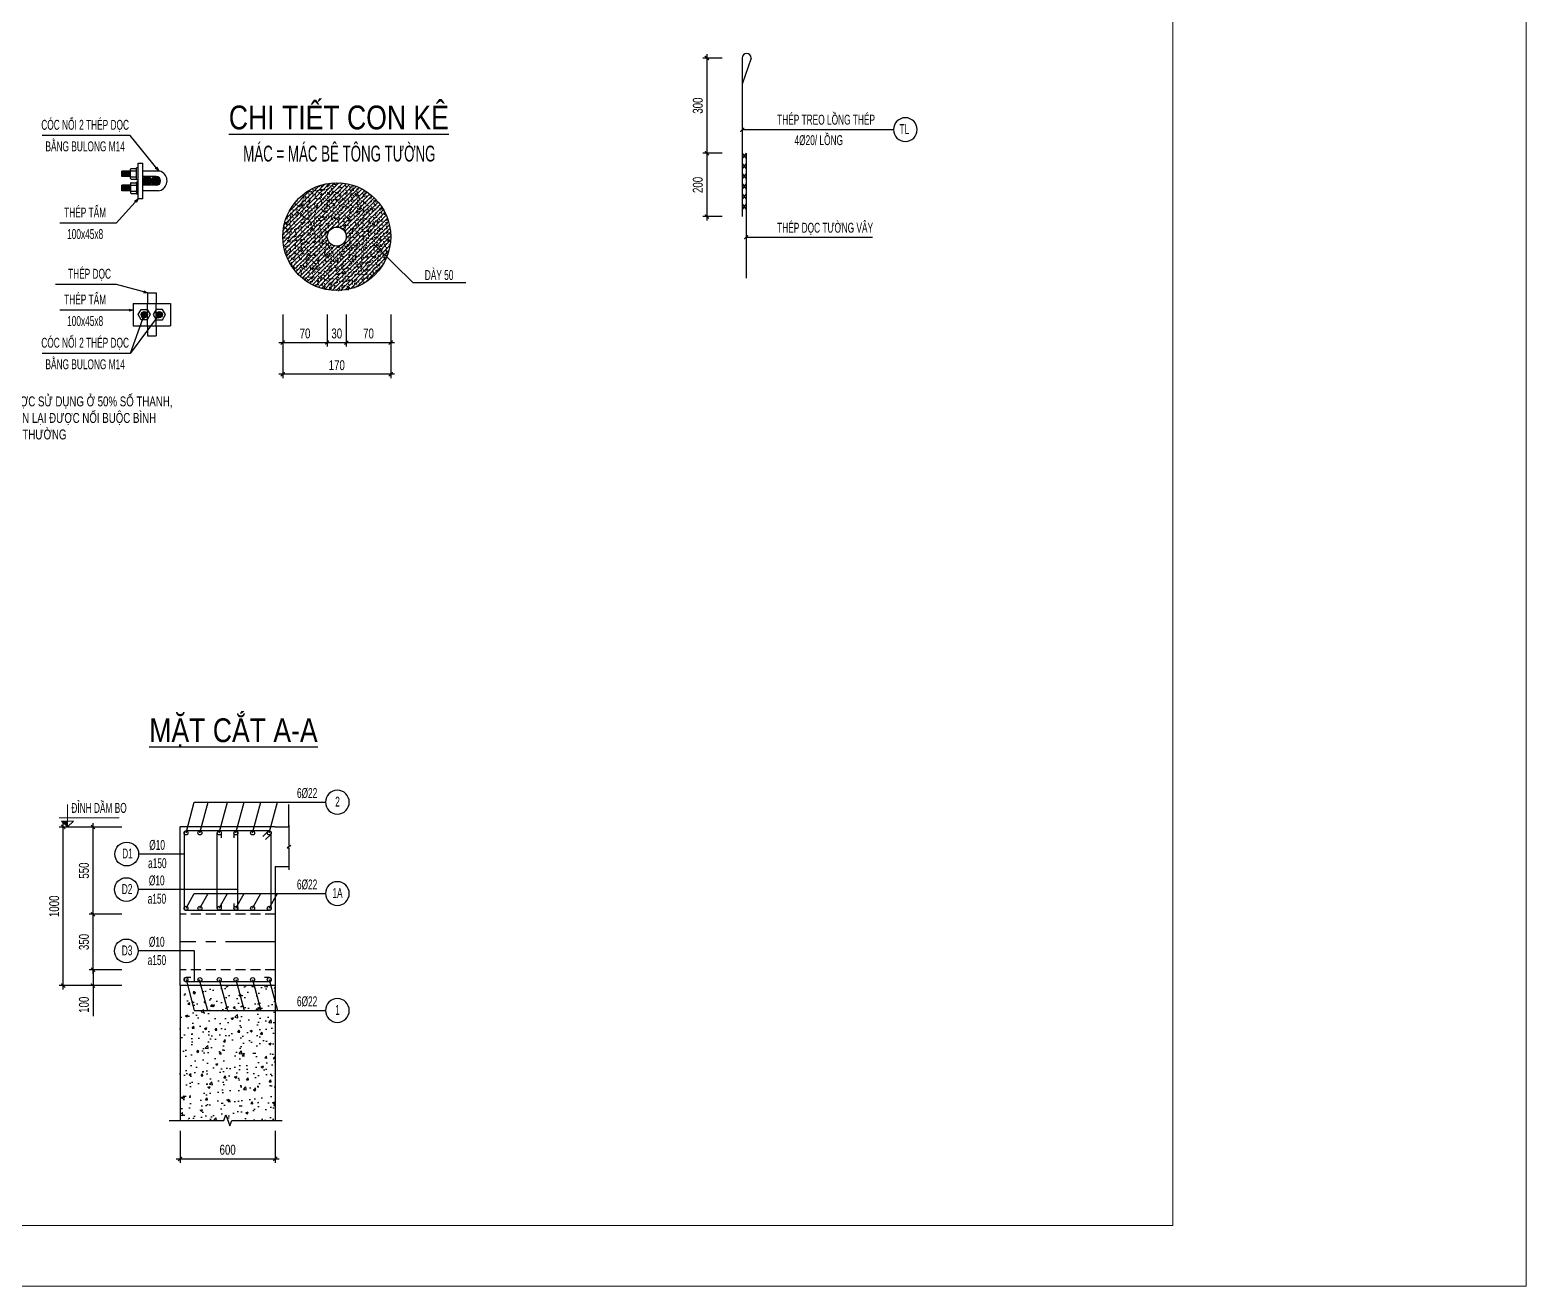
# Model space of a CAD drawing. Header units: millimetres. Extents: x -147841 to 368790, y -162721 to 84261.
# Drawn here: x 68266 to 106001, y -147823 to -116140 of the extents above; entities that cross this region are included whole.
import ezdxf
from ezdxf.enums import TextEntityAlignment as Align

# ---------------------------------------------------------------- set-up
doc = ezdxf.new("R2010")
doc.units = ezdxf.units.MM
doc.header["$LTSCALE"] = 1000
doc.header["$MEASUREMENT"] = 0
doc.header["$PDMODE"] = 1
doc.header["$PDSIZE"] = -10
doc.linetypes.add('CENTER', pattern=[2, 1.25, -0.25, 0.25, -0.25])
doc.linetypes.add('HIDDEN', pattern=[0.375, 0.25, -0.125])
doc.layers.get('0').update_dxf_attribs({"linetype": 'CONTINUOUS', "lineweight": 18})
doc.layers.get('DEFPOINTS').update_dxf_attribs({"color": 5, "linetype": 'CONTINUOUS', "lineweight": 18})
for name, color, linetype in [('0-Hatch', 8, 'CONTINUOUS'), ('0-Manh', 8, 'CONTINUOUS'), ('ccu11-Chidan', 9, 'CONTINUOUS'), ('ccu11-Manh', 8, 'CONTINUOUS'), ('ccu11-Thep', 4, 'CONTINUOUS'), ('ccu11-Thepdai', 6, 'CONTINUOUS'), ('d-chudan', 9, 'CONTINUOUS'), ('HIDEN', 9, 'HIDDEN'), ('KC-Cotthep', 8, 'CONTINUOUS'), ('KC-Dim', 8, 'CONTINUOUS'), ('KC-Hatch', 251, 'CONTINUOUS'), ('KC-Khuat', 9, 'HIDDEN'), ('KC-Manh', 8, 'CONTINUOUS'), ('KC-Text', 31, 'CONTINUOUS'), ('KC-Thay', 7, 'CONTINUOUS'), ('KC-Thep', 4, 'CONTINUOUS'), ('KC-Thepdai', 6, 'CONTINUOUS'), ('KC-Truc', 13, 'CENTER')]:
    doc.layers.add(name, color=color, linetype=linetype)
doc.layers.add('ccu11-Dim', color=8, linetype='CONTINUOUS', lineweight=18)
doc.styles.add('ARIAL', font='arial.ttf', dxfattribs={"width": 0.7})
doc.dimstyles.new('2.5-100x16', dxfattribs={"dimscale": 100, "dimtxt": 2.5, "dimasz": 1, "dimexe": 1, "dimexo": 2, "dimgap": 1, "dimtad": 1, "dimdec": 1, "dimlfac": 0.0625, "dimdsep": 46, "dimtxsty": 'ARIAL', "dimblk": 'ARCHTICK', "dimcen": -1, "dimdle": 1, "dimclrd": 256, "dimclre": 256, "dimclrt": 55, "dimadec": 0, "dimazin": 2, "dimtfac": 0.1, "dimtdec": 1, "dimtmove": 0, "dimatfit": 1, "dimldrblk": 'ARCHTICK', "dimfxl": 1, "dimtvp": 0.833333, "dimtfill": 1, "dimtolj": 1, "dimtzin": 12, "dimarcsym": 0})
doc.dimstyles.new('2.5-100x4', dxfattribs={"dimscale": 100, "dimtxt": 2.5, "dimasz": 1, "dimexe": 1, "dimexo": 2, "dimgap": 1, "dimtad": 1, "dimdec": 0, "dimlfac": 0.25, "dimdsep": 46, "dimtxsty": 'ARIAL', "dimblk": 'ARCHTICK', "dimcen": -1, "dimdle": 1, "dimclrd": 256, "dimclre": 256, "dimclrt": 1, "dimadec": 0, "dimazin": 2, "dimtfac": 0.1, "dimtdec": 0, "dimtmove": 0, "dimatfit": 1, "dimldrblk": 'ARCHTICK', "dimfxl": 1, "dimtvp": 0.833333, "dimtfill": 1, "dimtolj": 1, "dimtzin": 12, "dimarcsym": 0})
doc.dimstyles.new('2.5-100x8', dxfattribs={"dimscale": 100, "dimtxt": 2.5, "dimasz": 1, "dimexe": 1, "dimexo": 2, "dimgap": 1, "dimtad": 1, "dimdec": 1, "dimlfac": 0.125, "dimdsep": 46, "dimtxsty": 'ARIAL', "dimblk": 'ARCHTICK', "dimcen": -1, "dimdle": 1, "dimclrd": 256, "dimclre": 256, "dimclrt": 5, "dimadec": 0, "dimazin": 2, "dimtfac": 0.1, "dimtdec": 1, "dimtmove": 0, "dimatfit": 1, "dimldrblk": 'ARCHTICK', "dimfxl": 1, "dimtvp": 0.833333, "dimtfill": 1, "dimtolj": 1, "dimtzin": 12, "dimarcsym": 0})
doc.dimstyles.new('2.5-25', dxfattribs={"dimscale": 25, "dimtxt": 2.5, "dimasz": 1, "dimexe": 1, "dimexo": 2, "dimgap": 1, "dimtad": 1, "dimdec": 1, "dimrnd": 5, "dimdsep": 46, "dimtxsty": 'ARIAL', "dimblk": 'ARCHTICK', "dimcen": -1, "dimdle": 1, "dimclrd": 256, "dimclre": 256, "dimclrt": 3, "dimadec": 0, "dimazin": 2, "dimtfac": 0.1, "dimtdec": 1, "dimtmove": 0, "dimatfit": 1, "dimldrblk": 'ARCHTICK', "dimfxl": 1, "dimtvp": 0.833333, "dimtfill": 1, "dimtolj": 1, "dimtzin": 12, "dimarcsym": 0})

# ---------------------------------------------------------------- blocks, each defined once
blk = doc.blocks.new('_ARCHTICK')
at = {"color": 0, "linetype": 'ByBlock', "const_width": 0.3}
blk.add_lwpolyline([(-0.5, -0.5), (0.5, 0.5)], dxfattribs=at)
blk = doc.blocks.new('*D39')
at = {"layer": 'ccu11-Dim', "lineweight": -2, "transparency": 16777216}
for p, q in [((85725, -116850), (85240, -116850)), ((85340, -116750), (85340, -119350)), ((85725, -119250), (85240, -119250))]:
    blk.add_line(p, q, dxfattribs=at)
at = {"layer": 'DEFPOINTS', "color": 0, "transparency": 16777216}
for p in [(85925, -116850), (85340, -119250), (85925, -119250)]:
    blk.add_point(p, dxfattribs=at)
at = {"layer": 'ccu11-Dim', "lineweight": -2, "transparency": 16777216, "xscale": 100, "yscale": 100, "zscale": 100}
for p, rotation in [((85340, -116850), 90), ((85340, -119250), 270)]:
    blk.add_blockref('_ARCHTICK', p, dxfattribs=dict(at, rotation=rotation))
at = {"layer": 'ccu11-Dim', "color": 5, "transparency": 16777216, "insert": (85112, -118050), "char_height": 250, "attachment_point": 5, "rotation": 90, "style": 'ARIAL', "bg_fill": 3, "box_fill_scale": 1.25, "bg_fill_color": 256, "bg_fill_true_color": 13158600, "bg_fill_transparency": 0}
blk.add_mtext('\\A1;300', dxfattribs=at)
blk = doc.blocks.new('*D40')
at = {"layer": 'ccu11-Dim', "lineweight": -2, "transparency": 16777216}
for p, q in [((85340, -119150), (85340, -120950)), ((85725, -119250), (85240, -119250)), ((85725, -120850), (85240, -120850))]:
    blk.add_line(p, q, dxfattribs=at)
at = {"layer": 'DEFPOINTS', "color": 0, "transparency": 16777216}
for p in [(85925, -119250), (85340, -120850), (85925, -120850)]:
    blk.add_point(p, dxfattribs=at)
at = {"layer": 'ccu11-Dim', "lineweight": -2, "transparency": 16777216, "xscale": 100, "yscale": 100, "zscale": 100}
for p, rotation in [((85340, -119250), 90), ((85340, -120850), 270)]:
    blk.add_blockref('_ARCHTICK', p, dxfattribs=dict(at, rotation=rotation))
at = {"layer": 'ccu11-Dim', "color": 5, "transparency": 16777216, "insert": (85112, -120050), "char_height": 250, "attachment_point": 5, "rotation": 90, "style": 'ARIAL', "bg_fill": 3, "box_fill_scale": 1.25, "bg_fill_color": 256, "bg_fill_true_color": 13158600, "bg_fill_transparency": 0}
blk.add_mtext('\\A1;200', dxfattribs=at)
blk = doc.blocks.new('att_thep_2')
blk.add_circle((-300, 0), 300)
at = {"color": 31, "style": 'ARIAL', "width": 0.6}
blk.add_attdef('SH', text='', height=250, dxfattribs=at).set_placement((-281, -111), align=Align.CENTER)
at = {"color": 3, "style": 'ARIAL', "width": 0.6}
blk.add_attdef('DK', text='', height=250, dxfattribs=at).set_placement((467, 105), align=Align.CENTER)
at = {"color": 2, "style": 'ARIAL', "width": 0.6}
blk.add_attdef('KC', text='', height=250, dxfattribs=at).set_placement((472, -355), align=Align.CENTER)
blk = doc.blocks.new('*D121')
at = {"layer": 'DEFPOINTS', "color": 0, "ltscale": 3000, "transparency": 16777216}
for p in [(74645, -123119), (75765, -123119), (75765, -124026)]:
    blk.add_point(p, dxfattribs=at)
at = {"layer": 'KC-Dim', "lineweight": -2, "ltscale": 3000, "transparency": 16777216}
for p, q in [((74645, -123319), (74645, -124126)), ((75765, -123319), (75765, -124126)), ((74545, -124026), (75865, -124026))]:
    blk.add_line(p, q, dxfattribs=at)
at = {"layer": 'KC-Dim', "lineweight": -2, "ltscale": 3000, "transparency": 16777216, "xscale": 100, "yscale": 100, "zscale": 100, "rotation": 180}
blk.add_blockref('_ARCHTICK', (74645, -124026), dxfattribs=at)
at = {"layer": 'KC-Dim', "lineweight": -2, "ltscale": 3000, "transparency": 16777216, "xscale": 100, "yscale": 100, "zscale": 100}
blk.add_blockref('_ARCHTICK', (75765, -124026), dxfattribs=at)
at = {"layer": 'KC-Dim', "color": 55, "ltscale": 3000, "transparency": 16777216, "insert": (75205, -123798), "char_height": 250, "attachment_point": 5, "style": 'ARIAL', "bg_fill": 3, "box_fill_scale": 1.25, "bg_fill_color": 256, "bg_fill_true_color": 13158600, "bg_fill_transparency": 0}
blk.add_mtext('\\A1;70', dxfattribs=at)
blk = doc.blocks.new('*D122')
at = {"layer": 'DEFPOINTS', "color": 0, "ltscale": 3000, "transparency": 16777216}
for p in [(75765, -123119), (76245, -123119)]:
    blk.add_point(p, dxfattribs=at)
at = {"layer": 'KC-Dim', "lineweight": -2, "ltscale": 3000, "transparency": 16777216}
for p, q in [((75765, -123319), (75765, -124126)), ((76245, -123319), (76245, -124126)), ((75665, -124026), (76345, -124026))]:
    blk.add_line(p, q, dxfattribs=at)
at = {"layer": 'KC-Dim', "lineweight": -2, "ltscale": 3000, "transparency": 16777216, "xscale": 100, "yscale": 100, "zscale": 100, "rotation": 180}
blk.add_blockref('_ARCHTICK', (75765, -124026), dxfattribs=at)
at = {"layer": 'KC-Dim', "lineweight": -2, "ltscale": 3000, "transparency": 16777216, "xscale": 100, "yscale": 100, "zscale": 100}
blk.add_blockref('_ARCHTICK', (76245, -124026), dxfattribs=at)
at = {"layer": 'KC-Dim', "color": 55, "ltscale": 3000, "transparency": 16777216, "insert": (76005, -123798), "char_height": 250, "attachment_point": 5, "style": 'ARIAL', "bg_fill": 3, "box_fill_scale": 1.25, "bg_fill_color": 256, "bg_fill_true_color": 13158600, "bg_fill_transparency": 0}
blk.add_mtext('\\A1;30', dxfattribs=at)
at = {"layer": 'DEFPOINTS', "color": 0, "ltscale": 3000, "transparency": 16777216}
blk.add_point((76245, -124026), dxfattribs=at)
blk = doc.blocks.new('*D123')
at = {"layer": 'DEFPOINTS', "color": 0, "ltscale": 3000, "transparency": 16777216}
for p in [(76245, -123119), (77365, -123119), (77365, -124026)]:
    blk.add_point(p, dxfattribs=at)
at = {"layer": 'KC-Dim', "lineweight": -2, "ltscale": 3000, "transparency": 16777216}
for p, q in [((76245, -123319), (76245, -124126)), ((77365, -123319), (77365, -124126)), ((76145, -124026), (77465, -124026))]:
    blk.add_line(p, q, dxfattribs=at)
at = {"layer": 'KC-Dim', "lineweight": -2, "ltscale": 3000, "transparency": 16777216, "xscale": 100, "yscale": 100, "zscale": 100, "rotation": 180}
blk.add_blockref('_ARCHTICK', (76245, -124026), dxfattribs=at)
at = {"layer": 'KC-Dim', "lineweight": -2, "ltscale": 3000, "transparency": 16777216, "xscale": 100, "yscale": 100, "zscale": 100}
blk.add_blockref('_ARCHTICK', (77365, -124026), dxfattribs=at)
at = {"layer": 'KC-Dim', "color": 55, "ltscale": 3000, "transparency": 16777216, "insert": (76805, -123798), "char_height": 250, "attachment_point": 5, "style": 'ARIAL', "bg_fill": 3, "box_fill_scale": 1.25, "bg_fill_color": 256, "bg_fill_true_color": 13158600, "bg_fill_transparency": 0}
blk.add_mtext('\\A1;70', dxfattribs=at)
blk = doc.blocks.new('*D124')
at = {"layer": 'DEFPOINTS', "color": 0, "ltscale": 3000, "transparency": 16777216}
for p in [(74645, -123119), (77365, -123119), (74645, -124826)]:
    blk.add_point(p, dxfattribs=at)
at = {"layer": 'KC-Dim', "lineweight": -2, "ltscale": 3000, "transparency": 16777216}
for p, q in [((74645, -123319), (74645, -124926)), ((77365, -123319), (77365, -124926)), ((77465, -124826), (74545, -124826))]:
    blk.add_line(p, q, dxfattribs=at)
at = {"layer": 'KC-Dim', "lineweight": -2, "ltscale": 3000, "transparency": 16777216, "xscale": 100, "yscale": 100, "zscale": 100, "rotation": 180}
blk.add_blockref('_ARCHTICK', (74645, -124826), dxfattribs=at)
at = {"layer": 'KC-Dim', "lineweight": -2, "ltscale": 3000, "transparency": 16777216, "xscale": 100, "yscale": 100, "zscale": 100}
blk.add_blockref('_ARCHTICK', (77365, -124826), dxfattribs=at)
at = {"layer": 'KC-Dim', "color": 55, "ltscale": 3000, "transparency": 16777216, "insert": (76005, -124598), "char_height": 250, "attachment_point": 5, "style": 'ARIAL', "bg_fill": 3, "box_fill_scale": 1.25, "bg_fill_color": 256, "bg_fill_true_color": 13158600, "bg_fill_transparency": 0}
blk.add_mtext('\\A1;170', dxfattribs=at)
blk = doc.blocks.new('A$C1E882614')
at = {"layer": 'KC-Hatch'}
h = blk.add_hatch(dxfattribs=at)
h.set_pattern_fill('ANSI31', color=256, scale=100, style=0)
h.set_pattern_definition([(45, (-151749.909, 23081.257), (-8.8388348, 8.8388348), [])])
h.paths.add_polyline_path([(220, -450, 1), (0, -450, 1)])
h = blk.add_hatch(dxfattribs=at)
h.set_pattern_fill('ANSI31', color=256, scale=100, style=0)
h.set_pattern_definition([(45, (-151529.909, 23081.257), (-8.8388348, 8.8388348), [])])
h.paths.add_polyline_path([(440, -450, 1), (220, -450, 1)])
at = {"layer": 'KC-Manh'}
for p, q in [((-529, -340), (-509, -200)), ((-519, -340), (-499, -200)), ((-499, -340), (-479, -200)), ((-489, -340), (-469, -200)), ((-469, -340), (-449, -200)), ((-459, -340), (-439, -200)), ((-439, -340), (-419, -200)), ((-429, -340), (-409, -200)), ((-409, -340), (-389, -200)), ((-399, -340), (-379, -200)), ((-379, -340), (-359, -200)), ((-369, -340), (-349, -200)), ((-349, -340), (-329, -200)), ((-339, -340), (-319, -200)), ((-295, -193), (-175, -193)), ((-295, -347), (-175, -347)), ((-529, -700), (-509, -560)), ((-519, -700), (-499, -560)), ((-499, -700), (-479, -560)), ((-489, -700), (-469, -560)), ((-469, -700), (-449, -560)), ((-459, -700), (-439, -560)), ((-439, -700), (-419, -560)), ((-429, -700), (-409, -560)), ((-409, -700), (-389, -560)), ((-399, -700), (-379, -560)), ((-379, -700), (-359, -560)), ((-369, -700), (-349, -560)), ((-349, -700), (-329, -560)), ((-339, -700), (-319, -560)), ((-295, -553), (-175, -553)), ((-295, -707), (-175, -707))]:
    blk.add_line(p, q, dxfattribs=at)
for centre, start, end in [((-295, -178), 180, 270), ((-295, -208), 90, 180), ((-295, -332), 180, 270), ((-295, -362), 90, 180), ((-175, -178), 270, 0), ((-175, -208), 0, 90), ((-175, -332), 270, 0), ((-175, -362), 0, 90), ((-295, -538), 180, 270), ((-295, -568), 90, 180), ((-295, -692), 180, 270), ((-295, -722), 90, 180), ((-175, -538), 270, 0), ((-175, -568), 0, 90), ((-175, -692), 270, 0), ((-175, -722), 0, 90)]:
    blk.add_arc(centre, 15, start, end, dxfattribs=at)
at = {"layer": 'KC-Thay'}
for p, q in [((-120, -900), (-120, 0)), ((-120, 0), (0, 0)), ((0, -900), (0, 0)), ((-310, -200), (-529, -200)), ((-529, -340), (-529, -200)), ((-310, -340), (-529, -340)), ((-310, -388), (-310, -152)), ((-295, -137), (-175, -137)), ((-160, -423), (-160, -117)), ((-120, -117), (-160, -117)), ((389, -200), (0, -200)), ((340, -340), (0, -340)), ((27, -364), (24, -367)), ((29, -376), (24, -371)), ((36, -369), (31, -364)), ((184, -369), (189, -364)), ((191, -376), (196, -371)), ((196, -367), (193, -364)), ((247, -364), (244, -367)), ((249, -376), (244, -371)), ((256, -369), (251, -364)), ((404, -369), (409, -364)), ((411, -376), (416, -371)), ((416, -367), (413, -364)), ((-529, -700), (-529, -560)), ((-310, -560), (-529, -560)), ((-310, -700), (-529, -700)), ((-310, -512), (-310, -748)), ((-295, -403), (-175, -403)), ((-295, -497), (-175, -497)), ((-120, -423), (-160, -423)), ((-160, -477), (-160, -783)), ((-120, -477), (-160, -477)), ((340, -560), (0, -560)), ((389, -700), (0, -700)), ((29, -524), (24, -529)), ((24, -533), (27, -536)), ((36, -531), (31, -536)), ((184, -531), (189, -536)), ((191, -524), (196, -529)), ((193, -536), (196, -533)), ((249, -524), (244, -529)), ((244, -533), (247, -536)), ((256, -531), (251, -536)), ((404, -531), (409, -536)), ((411, -524), (416, -529)), ((413, -536), (416, -533)), ((-295, -763), (-175, -763)), ((-120, -783), (-160, -783)), ((0, -900), (-120, -900))]:
    blk.add_line(p, q, dxfattribs=at)
for centre in [(110, -450), (330, -450)]:
    blk.add_circle(centre, 110, dxfattribs=at)
for centre, radius, start, end in [((-295, -152), 15, 90, 180), ((-175, -152), 15, 0, 90), ((26, -369), 3, 135, 225), ((29, -366), 3, 45, 135), ((191, -366), 3, 45, 135), ((194, -369), 3, 315, 45), ((246, -369), 3, 135, 225), ((249, -366), 3, 45, 135), ((340, -450), 110, 270, 90), ((389, -400), 200, 45.5847, 90), ((352, -445), 258, 278.1898, 46.7305), ((411, -366), 3, 45, 135), ((414, -369), 3, 315, 45), ((-295, -388), 15, 180, 270), ((-295, -512), 15, 90, 180), ((-295, -748), 15, 180, 270), ((-175, -388), 15, 270, 0), ((-175, -512), 15, 0, 90), ((-175, -748), 15, 270, 0), ((26, -531), 3, 135, 225), ((29, -534), 3, 225, 315), ((191, -534), 3, 225, 315), ((194, -531), 3, 315, 45), ((246, -531), 3, 135, 225), ((249, -534), 3, 225, 315), ((411, -534), 3, 225, 315), ((414, -531), 3, 315, 45)]:
    blk.add_arc(centre, radius, start, end, dxfattribs=at)
blk = doc.blocks.new('*D1492')
at = {"layer": 'DEFPOINTS', "color": 0, "ltscale": 3000, "transparency": 16777216}
for p in [(69107, -136244), (70788, -136244), (70788, -140244)]:
    blk.add_point(p, dxfattribs=at)
at = {"layer": 'KC-Dim', "lineweight": -2, "ltscale": 3000, "transparency": 16777216}
for p, q in [((69107, -140344), (69107, -136144)), ((70588, -136244), (69007, -136244)), ((70588, -140244), (69007, -140244))]:
    blk.add_line(p, q, dxfattribs=at)
at = {"layer": 'KC-Dim', "lineweight": -2, "ltscale": 3000, "transparency": 16777216, "xscale": 100, "yscale": 100, "zscale": 100}
for p, rotation in [((69107, -136244), 90), ((69107, -140244), 270)]:
    blk.add_blockref('_ARCHTICK', p, dxfattribs=dict(at, rotation=rotation))
at = {"layer": 'KC-Dim', "color": 1, "ltscale": 3000, "transparency": 16777216, "insert": (68879, -138244), "char_height": 250, "attachment_point": 5, "rotation": 90, "style": 'ARIAL', "bg_fill": 3, "box_fill_scale": 1.25, "bg_fill_color": 256, "bg_fill_true_color": 13158600, "bg_fill_transparency": 0}
blk.add_mtext('\\A1;1000', dxfattribs=at)
blk = doc.blocks.new('*D1493')
at = {"layer": 'DEFPOINTS', "color": 0, "ltscale": 3000, "transparency": 16777216}
for p in [(72053, -143705), (74453, -143705), (74453, -144612)]:
    blk.add_point(p, dxfattribs=at)
at = {"layer": 'KC-Dim', "lineweight": -2, "ltscale": 3000, "transparency": 16777216}
for p, q in [((72053, -143905), (72053, -144712)), ((74453, -143905), (74453, -144712)), ((71953, -144612), (74553, -144612))]:
    blk.add_line(p, q, dxfattribs=at)
at = {"layer": 'KC-Dim', "lineweight": -2, "ltscale": 3000, "transparency": 16777216, "xscale": 100, "yscale": 100, "zscale": 100, "rotation": 180}
blk.add_blockref('_ARCHTICK', (72053, -144612), dxfattribs=at)
at = {"layer": 'KC-Dim', "lineweight": -2, "ltscale": 3000, "transparency": 16777216, "xscale": 100, "yscale": 100, "zscale": 100}
blk.add_blockref('_ARCHTICK', (74453, -144612), dxfattribs=at)
at = {"layer": 'KC-Dim', "color": 1, "ltscale": 3000, "transparency": 16777216, "insert": (73253, -144385), "char_height": 250, "attachment_point": 5, "style": 'ARIAL', "bg_fill": 3, "box_fill_scale": 1.25, "bg_fill_color": 256, "bg_fill_true_color": 13158600, "bg_fill_transparency": 0}
blk.add_mtext('\\A1;600', dxfattribs=at)
blk = doc.blocks.new('*D1494')
at = {"layer": 'DEFPOINTS', "color": 0, "ltscale": 3000, "transparency": 16777216}
for p in [(69857, -138444), (70788, -138444), (70788, -139844)]:
    blk.add_point(p, dxfattribs=at)
at = {"layer": 'KC-Dim', "lineweight": -2, "ltscale": 3000, "transparency": 16777216}
for p, q in [((70588, -138444), (69757, -138444)), ((69857, -139944), (69857, -138344)), ((70588, -139844), (69757, -139844))]:
    blk.add_line(p, q, dxfattribs=at)
at = {"layer": 'KC-Dim', "lineweight": -2, "ltscale": 3000, "transparency": 16777216, "xscale": 100, "yscale": 100, "zscale": 100}
for p, rotation in [((69857, -138444), 90), ((69857, -139844), 270)]:
    blk.add_blockref('_ARCHTICK', p, dxfattribs=dict(at, rotation=rotation))
at = {"layer": 'KC-Dim', "color": 1, "ltscale": 3000, "transparency": 16777216, "insert": (69629, -139144), "char_height": 250, "attachment_point": 5, "rotation": 90, "style": 'ARIAL', "bg_fill": 3, "box_fill_scale": 1.25, "bg_fill_color": 256, "bg_fill_true_color": 13158600, "bg_fill_transparency": 0}
blk.add_mtext('\\A1;350', dxfattribs=at)
blk = doc.blocks.new('*D1495')
at = {"layer": 'DEFPOINTS', "color": 0, "ltscale": 3000, "transparency": 16777216}
for p in [(69857, -136244), (70788, -136244), (70788, -138444)]:
    blk.add_point(p, dxfattribs=at)
at = {"layer": 'KC-Dim', "lineweight": -2, "ltscale": 3000, "transparency": 16777216}
for p, q in [((69857, -138544), (69857, -136144)), ((70588, -136244), (69757, -136244)), ((70588, -138444), (69757, -138444))]:
    blk.add_line(p, q, dxfattribs=at)
at = {"layer": 'KC-Dim', "lineweight": -2, "ltscale": 3000, "transparency": 16777216, "xscale": 100, "yscale": 100, "zscale": 100}
for p, rotation in [((69857, -136244), 90), ((69857, -138444), 270)]:
    blk.add_blockref('_ARCHTICK', p, dxfattribs=dict(at, rotation=rotation))
at = {"layer": 'KC-Dim', "color": 1, "ltscale": 3000, "transparency": 16777216, "insert": (69629, -137344), "char_height": 250, "attachment_point": 5, "rotation": 90, "style": 'ARIAL', "bg_fill": 3, "box_fill_scale": 1.25, "bg_fill_color": 256, "bg_fill_true_color": 13158600, "bg_fill_transparency": 0}
blk.add_mtext('\\A1;550', dxfattribs=at)
blk = doc.blocks.new('A$C5AB92EAA')
for p, q in [((103, 0), (103, 282)), ((0, 115), (757, 115)), ((0, 0), (206, 0)), ((28, 75), (178, 75)), ((103, 0), (28, 75)), ((103, 0), (178, 75))]:
    blk.add_line(p, q)
at = {"color": 251}
blk.add_solid([(28, 75), (103, 75), (103, 0)], dxfattribs=at)
blk = doc.blocks.new('*D1501')
at = {"layer": 'DEFPOINTS', "color": 0, "ltscale": 3000, "transparency": 16777216}
for p in [(70788, -139844), (69857, -140244), (70788, -140244)]:
    blk.add_point(p, dxfattribs=at)
at = {"layer": 'KC-Dim', "lineweight": -2, "ltscale": 3000, "transparency": 16777216}
for p, q in [((70588, -139844), (69757, -139844)), ((69857, -139844), (69857, -139744)), ((69857, -139844), (69857, -140244)), ((70588, -140244), (69757, -140244)), ((69857, -140244), (69857, -141013))]:
    blk.add_line(p, q, dxfattribs=at)
at = {"layer": 'KC-Dim', "lineweight": -2, "ltscale": 3000, "transparency": 16777216, "xscale": 100, "yscale": 100, "zscale": 100}
for p, rotation in [((69857, -139844), 270), ((69857, -140244), 90)]:
    blk.add_blockref('_ARCHTICK', p, dxfattribs=dict(at, rotation=rotation))
at = {"layer": 'KC-Dim', "color": 1, "ltscale": 3000, "transparency": 16777216, "insert": (69629, -140728), "char_height": 250, "attachment_point": 5, "rotation": 90, "style": 'ARIAL', "bg_fill": 3, "box_fill_scale": 1.25, "bg_fill_color": 256, "bg_fill_true_color": 13158600, "bg_fill_transparency": 0}
blk.add_mtext('\\A1;100', dxfattribs=at)

msp = doc.modelspace()

# ---------------------------------------------------------------- hatches: boundary and pattern name
at = {"layer": 'KC-Hatch', "ltscale": 3000}
h = msp.add_hatch(dxfattribs=at)
h.set_pattern_fill('BETONG', color=256, scale=30)
h.set_pattern_definition([(50, (31808.03, 20841.93), (215.17805, -18.82564), [22.5, -247.5]), (355, (31808.03, 20841.93), (-41.6254, 225.65764), [18, -198]), (100.4514, (31825.96, 20840.37), (173.55281, 206.83186), [19.12206, -210.34263]), (46.1842, (31808.03, 20901.93), (320.1723, -49.6557), [33.75, -371.25]), (96.6356, (31834.7, 20897.8), (280.3988, 292.23536), [28.6831, -315.5139]), (351.1842, (31808.03, 20901.93), (280.3986, 292.2356), [27, -297]), (21, (31838.03, 20886.93), (179.07212, -120.78567), [22.5, -247.5]), (326, (31838.03, 20886.93), (72.9946, 217.545), [18, -198]), (71.4514, (31852.96, 20876.87), (252.0668, 96.75915), [19.12206, -210.34263]), (37.5, (31808.03, 20841.934), (3.647957, 99.868156), [0, -195.6, 0, -201, 0, -198.75]), (7.5, (31808.03, 20841.93), (78.92086, 118.32351), [0, -114.6, 0, -191.1, 0, -75.75]), (327.5, (31741.13, 20841.93), (160.14673, -6.76646), [0, -75, 0, -234, 0, -310.5]), (317.5, (31711.13, 20841.93), (174.95585, 30.0315), [0, -97.5, 0, -155.4, 0, -220.5]), (45, (31808.03, 20841.934), (-53.03301, 53.03301), [])])
h.paths.add_polyline_path([(74645.18, -121354.43, 1), (77365.18, -121354.43, 1)])
h.paths.add_polyline_path([(76245.18, -121354.43, -1), (75765.18, -121354.43, -1)], flags=16)
at = {"layer": 'KC-Hatch'}
h = msp.add_hatch(dxfattribs=at)
h.set_pattern_fill('ANSI31', color=256, scale=100, style=0)
h.set_pattern_definition([(45, (-80839.603, -98217.696), (-8.8388348, 8.8388348), [])])
h.paths.add_polyline_path([(71219.8, -123320.55, 1), (71079.8, -123320.55, 1)])
h.paths.add_polyline_path([(71599.8, -123320.55, 1), (71459.8, -123320.55, 1)])
at = {"layer": 'KC-Hatch', "ltscale": 3000}
h = msp.add_hatch(dxfattribs=at)
h.set_pattern_fill('AR-CONC', color=251, scale=80)
h.set_pattern_definition([(50, (0, 0), (573.8081, -50.2017), [60, -660]), (355, (0, 0), (-111.001, 601.7537), [48, -528]), (100.45144, (47.8, -4.2), (462.807, 551.552), [50.9922, -560.9137]), (46.1842, (0, 160), (853.793, -132.4154), [90, -990]), (96.63564, (71.15, 149), (747.7296, 779.295), [76.4883, -841.371]), (351.18416, (0, 160), (747.7296, 779.295), [72, -792]), (21, (80, 120), (477.5256, -322.0951), [60, -660]), (326, (80, 120), (194.6523, 580.12), [48, -528]), (71.45144, (119.8, 93.16), (672.1779, 258.025), [50.9922, -560.9137]), (37.5, (0, 0), (9.72788, 266.31508), [0, -521.6, 0, -536, 0, -530]), (7.5, (0, 0), (210.45563, 315.52937), [0, -305.6, 0, -509.6, 0, -202]), (327.5, (-178.4, 0), (427.05795, -18.0439), [0, -200, 0, -624, 0, -828]), (317.5, (-258.4, 0), (466.5489, 80.084), [0, -260, 0, -414.4, 0, -588])])
h.paths.add_polyline_path([(74452.67, -140870.56), (72410.83, -140870.56), (72242.86, -140243.71), (72052.67, -140243.71), (72052.67, -143642.44), (73158.68, -143642.48), (73208.71, -143505.12), (73308.65, -143779.89), (73358.68, -143642.53), (74452.67, -143642.4)])
h.paths.add_polyline_path([(74452.67, -140243.71), (74342.86, -140243.71), (74452.67, -140653.51)], flags=16)
h.paths.add_polyline_path([(74342.86, -140243.71), (73922.86, -140243.71), (74090.83, -140870.56), (74452.67, -140870.56), (74452.67, -140653.51)], flags=17)
h.paths.add_polyline_path([(73922.86, -140243.71), (73502.86, -140243.71), (73670.83, -140870.56), (74090.83, -140870.56)], flags=17)
h.paths.add_polyline_path([(73502.86, -140243.71), (73082.86, -140243.71), (73250.83, -140870.56), (73670.83, -140870.56)], flags=17)
h.paths.add_polyline_path([(73082.86, -140243.71), (72576, -140243.71), (72743.96, -140870.56), (73250.83, -140870.56)], flags=17)
h.paths.add_polyline_path([(72576, -140243.71), (72242.86, -140243.71), (72410.83, -140870.56), (72743.96, -140870.56)], flags=17)

# ---------------------------------------------------------------- linework, layer by layer
at = {"layer": '0-Hatch'}
for p, q in [((86330.93, -119250.17), (86230.93, -119387.2)), ((86230.93, -119250.17), (86330.93, -119387.2)), ((86330.93, -119505.96), (86230.93, -119642.98)), ((86230.93, -119505.96), (86330.93, -119642.98)), ((86230.93, -119761.75), (86330.93, -119898.77)), ((86330.93, -119761.75), (86230.93, -119898.77)), ((86230.93, -120017.53), (86330.93, -120154.56)), ((86330.93, -120017.53), (86230.93, -120154.56)), ((86230.93, -120273.32), (86330.93, -120410.35)), ((86330.93, -120273.32), (86230.93, -120410.35)), ((86230.93, -120529.11), (86330.93, -120666.13)), ((86330.93, -120529.11), (86230.93, -120666.13))]:
    msp.add_line(p, q, dxfattribs=at)
at = {"layer": 'ccu11-Chidan'}
msp.add_line((74799.94, -136243.71), (74799.94, -135678.85), dxfattribs=at)
at = {"layer": 'ccu11-Manh', "linetype": 'Continuous'}
msp.add_lwpolyline([(79262.08, -122521.31), (77934.79, -122521.31), (76944.48, -121552.72)], dxfattribs=at)
at = {"layer": 'ccu11-Thep'}
for p, q in [((86230.93, -116850.17), (86230.93, -120850.17)), ((86456.5, -116850.17), (86230.93, -117508.7)), ((86330.93, -119250.17), (86330.93, -122397.43))]:
    msp.add_line(p, q, dxfattribs=at)
msp.add_arc((86343.72, -116850.17), 112.78, 0, 180, dxfattribs=at)
at = {"layer": 'd-chudan'}
for p, q in [((86230.93, -118655.22), (90044.94, -118655.22)), ((86330.93, -121367.28), (89516.52, -121367.28))]:
    msp.add_line(p, q, dxfattribs=at)
at = {"layer": 'HIDEN', "ltscale": 15}
for p, q in [((71229.8, -123600.55), (71229.8, -123040.55)), ((71449.8, -123600.55), (71449.8, -123040.55))]:
    msp.add_line(p, q, dxfattribs=at)
at = {"layer": 'KC-Cotthep', "ltscale": 10000}
for p, q in [((72202.67, -136393.71), (72410.83, -135616.85)), ((72410.83, -135616.85), (75720.2, -135616.85)), ((72552.32, -136393.71), (72760.48, -135616.85)), ((73042.67, -136393.71), (73250.83, -135616.85)), ((73462.67, -136393.71), (73670.83, -135616.85)), ((73882.67, -136393.71), (74090.83, -135616.85)), ((74302.67, -136393.71), (74510.83, -135616.85)), ((72202.67, -138293.71), (72410.83, -137923.37)), ((72410.83, -137923.37), (75720.2, -137923.37)), ((72552.67, -138293.71), (72760.83, -137923.37)), ((73042.67, -138293.71), (73250.83, -137923.37)), ((73462.67, -138293.71), (73670.83, -137923.37)), ((73882.67, -138293.71), (74090.83, -137923.37)), ((74302.67, -138293.71), (74510.83, -137923.37)), ((72202.67, -140093.71), (72410.83, -140870.56)), ((72535.81, -140093.71), (72743.96, -140870.56)), ((73042.67, -140093.71), (73250.83, -140870.56)), ((73462.67, -140093.71), (73670.83, -140870.56)), ((73882.67, -140093.71), (74090.83, -140870.56)), ((74302.67, -140093.71), (74510.83, -140870.56)), ((72410.83, -140870.56), (75720.2, -140870.56))]:
    msp.add_line(p, q, dxfattribs=at)
at = {"layer": 'KC-Dim', "ltscale": 3000}
for radius in [1360, 240]:
    msp.add_circle((76005.18, -121354.43), radius, dxfattribs=at)
at = {"layer": 'KC-Khuat'}
for p, q in [((74452.67, -138443.71), (72052.67, -138443.71)), ((74452.67, -139843.71), (72052.67, -139843.71))]:
    msp.add_line(p, q, dxfattribs=at)
at = {"layer": 'KC-Manh', "ltscale": 10000}
msp.add_lwpolyline([(74799.94, -136197.68), (74799.94, -136709.62), (74844.94, -136709.62), (74754.94, -136769.62), (74799.94, -136769.62), (74799.94, -137327.49)], dxfattribs=at)
at = {"layer": 'KC-Thay'}
for p, q in [((71229.8, -122774.45), (71229.8, -123040.55)), ((71229.8, -122774.45), (71449.8, -122774.45)), ((71449.8, -122774.45), (71449.8, -123040.55)), ((70869.8, -123040.55), (71809.8, -123040.55)), ((70869.8, -123040.55), (70869.8, -123600.55)), ((71809.8, -123040.55), (71809.8, -123600.55)), ((70869.8, -123600.55), (71809.8, -123600.55)), ((71229.8, -123600.55), (71229.8, -123859.9)), ((71449.8, -123600.55), (71449.8, -123859.9)), ((71229.8, -123859.9), (71449.8, -123859.9)), ((74452.67, -136243.71), (72052.67, -136243.71))]:
    msp.add_line(p, q, dxfattribs=at)
at = {"layer": 'KC-Thay', "ltscale": 10}
for p, q in [((72052.67, -140243.71), (72052.67, -136243.71)), ((74452.67, -136243.71), (74799.94, -136243.71)), ((74452.67, -137243.71), (74452.67, -140243.71)), ((74452.67, -137243.71), (74799.94, -137243.71)), ((74452.67, -140243.71), (72052.67, -140243.71))]:
    msp.add_line(p, q, dxfattribs=at)
at = {"layer": 'KC-Thay'}
for points in [[(71073.26, -123187.97), (71226.35, -123187.97), (71302.9, -123320.55), (71226.35, -123453.14), (71073.26, -123453.14), (70996.71, -123320.55)], [(71606.35, -123187.97), (71453.26, -123187.97), (71376.71, -123320.55), (71453.26, -123453.14), (71606.35, -123453.14), (71682.9, -123320.55)]]:
    msp.add_lwpolyline(points, close=True, dxfattribs=at)
for centre, radius in [((71149.8, -123320.55), 80), ((71149.8, -123320.55), 70), ((71529.8, -123320.55), 80), ((71529.8, -123320.55), 70)]:
    msp.add_circle(centre, radius, dxfattribs=at)
at = {"layer": 'KC-Thep', "ltscale": 10000}
for centre in [(72202.67, -136393.71), (72552.67, -136393.71), (73042.67, -136393.71), (73462.67, -136393.71), (73882.67, -136393.71), (74302.67, -136393.71), (74302.67, -136393.71), (74302.67, -136393.71), (74302.67, -136393.71), (74302.67, -136393.71), (74302.67, -136393.71), (72202.67, -138293.71), (72552.67, -138293.71), (73042.67, -138293.71), (73462.67, -138293.71), (73882.67, -138293.71), (74302.67, -138293.71), (72202.67, -140093.71), (72552.67, -140093.71), (73042.67, -140093.71), (73462.67, -140093.71), (73882.67, -140093.71), (74302.67, -140093.71)]:
    msp.add_circle(centre, 50, dxfattribs=at)
at = {"layer": 'KC-Thepdai', "ltscale": 10000}
msp.add_lwpolyline([(72202.67, -136343.71, 0.41421356), (72152.67, -136393.71), (72152.67, -138293.71, 0.41421356), (72202.67, -138343.71), (74302.67, -138343.71, 0.41421356), (74352.67, -138293.71), (74352.67, -136393.71, 0.41421356), (74302.67, -136343.71)], format="xyb", close=True, dxfattribs=at)
at = {"layer": 'KC-Thepdai'}
for points in [[(73092.67, -138170.37), (73092.67, -138293.7, -1.00006149), (72992.67, -138293.71), (72992.67, -136393.71, -1), (73092.67, -136393.71), (73092.67, -136516.99)], [(73412.67, -138170.37), (73412.67, -138293.7, 1.00006149), (73512.67, -138293.71), (73512.67, -136393.71, 1), (73412.67, -136393.71), (73412.67, -136516.99)], [(72326.01, -140043.71), (72202.68, -140043.71, 1.00006149), (72202.67, -140143.71), (74302.67, -140143.71, 1), (74302.67, -140043.71), (74179.39, -140043.71)]]:
    msp.add_lwpolyline(points, format="xyb", dxfattribs=at)
at = {"layer": 'KC-Thepdai', "ltscale": 10000}
msp.add_lwpolyline([(74211.17, -136555.91), (74338.03, -136429.06, 1), (74267.32, -136358.35), (74140.46, -136485.2)], format="xyb", dxfattribs=at)
msp.add_lwpolyline([(74211.17, -136555.91), (74338.03, -136429.06, 1), (74267.32, -136358.35), (74140.46, -136485.2)], format="xyb", dxfattribs=at)
at = {"layer": 'KC-Truc'}
msp.add_line((74452.67, -139143.71), (72052.67, -139143.71), dxfattribs=at)

# ---------------------------------------------------------------- block references
at = {"layer": 'ccu11-Manh', "xscale": 100, "yscale": 100, "zscale": 100}
msp.add_blockref('_ARCHTICK', (86330.93, -121367.28), dxfattribs=at)
at = {"layer": 'ccu11-Thepdai', "xscale": 100, "yscale": 100, "zscale": 100}
msp.add_blockref('_ARCHTICK', (86230.93, -118655.22), dxfattribs=at)
at = {"layer": 'KC-Cotthep'}
ref = msp.add_blockref('att_thep_2', (90044.94, -118655.22), dxfattribs=dict(at, xscale=-1))
ref.add_attrib('SH', 'TL', dxfattribs={"layer": '0', "color": 31, "height": 250, "style": 'ARIAL', "width": 0.6}).set_placement((90320.91, -118766.7), align=Align.CENTER)
ref = msp.add_blockref('att_thep_2', (75720.2, -135616.85), dxfattribs=dict(at, xscale=-1))
ref.add_attrib('DK', '6%%C22', dxfattribs={"layer": '0', "color": 2, "height": 250, "style": 'ARIAL', "width": 0.6}).set_placement((75257.59, -135511.43), align=Align.CENTER)
ref.add_attrib('SH', '2', dxfattribs={"layer": '0', "color": 31, "height": 250, "style": 'ARIAL', "width": 0.6}).set_placement((76024.31, -135728.33), align=Align.CENTER)
ref = msp.add_blockref('att_thep_2', (75720.2, -137923.37), dxfattribs=dict(at, xscale=-1))
ref.add_attrib('DK', '6%%C22', dxfattribs={"layer": '0', "color": 2, "height": 250, "style": 'ARIAL', "width": 0.6}).set_placement((75257.59, -137817.95), align=Align.CENTER)
ref.add_attrib('SH', '1A', dxfattribs={"layer": '0', "color": 31, "height": 250, "style": 'ARIAL', "width": 0.6}).set_placement((76024.31, -138034.84), align=Align.CENTER)
ref = msp.add_blockref('att_thep_2', (75720.2, -140870.56), dxfattribs=dict(at, xscale=-1))
ref.add_attrib('DK', '6%%C22', dxfattribs={"layer": '0', "color": 2, "height": 250, "style": 'ARIAL', "width": 0.6}).set_placement((75257.59, -140765.15), align=Align.CENTER)
ref.add_attrib('SH', '1', dxfattribs={"layer": '0', "color": 31, "height": 250, "style": 'ARIAL', "width": 0.6}).set_placement((76024.31, -140982.04), align=Align.CENTER)
at = {"layer": 'KC-Thay'}
msp.add_blockref('A$C1E882614', (71113.48, -119499.64), dxfattribs=at)

# ---------------------------------------------------------------- texts
at = {"layer": 'KC-Text', "style": 'ARIAL'}
for s, height, width, p in [('%%UCHI TIẾT CON KÊ', 600, 0.8, (76058, -118648.3)), ('MÁC = MÁC BÊ TÔNG TƯỜNG', 400, 0.6, (76070.18, -119459.51)), ('%%UMẶT CẮT A-A', 600, 0.8, (73400.31, -134103.36))]:
    msp.add_text(s, height=height, dxfattribs=dict(at, width=width)).set_placement(p, align=Align.CENTER)
at = {"layer": 'KC-Text', "linetype": 'Continuous', "style": 'ARIAL', "width": 0.6}
for s, p in [('CÓC NỐI 2 THÉP DỌC', (69658.95, -118658.58)), ('BẰNG BULONG M14', (69658.95, -119201.98)), ('THÉP TẤM', (69658.95, -120870.61)), ('100x45x8', (69658.95, -121414.02)), ('THÉP DỌC', (69769.83, -122415.24)), ('THÉP TẤM', (69658.95, -123063.51)), ('100x45x8', (69658.95, -123606.92)), ('CÓC NỐI 2 THÉP DỌC', (69658.95, -124154.84)), ('BẰNG BULONG M14', (69658.95, -124698.25))]:
    msp.add_text(s, height=250, dxfattribs=at).set_placement(p, align=Align.CENTER)
at = {"layer": 'KC-Text', "color": 1, "style": 'ARIAL', "width": 0.6}
for s, p in [('THÉP TREO LỒNG THÉP', (87112.35, -118529.07, -358959.88)), ('4%%C20/ LỒNG', (87550.14, -119045.51, -358959.88)), ('THÉP DỌC TƯỜNG VÂY', (87112.35, -121254.7, -358959.88))]:
    msp.add_text(s, height=250, dxfattribs=at).set_placement(p)
msp.add_text('DÀY 50', height=250, dxfattribs=at).set_placement((78586.57, -122447.28), align=Align.CENTER)
msp.add_text('ĐỈNH DẦM BO', height=250, dxfattribs=at).set_placement((70009.02, -135762.8), align=Align.MIDDLE_CENTER)
at = {"layer": 'KC-Text', "insert": (68632.44, -125385.28), "char_height": 250, "width": 6503.9699, "attachment_point": 2, "style": 'ARIAL'}
msp.add_mtext('MỐI NỐI LOẠI NÀY ĐƯỢC SỬ DỤNG Ở 50% SỐ THANH, 50% SỐ THANH CÒN LẠI ĐƯỢC NỐI BUỘC BÌNH THƯỜNG', dxfattribs=at)

# ---------------------------------------------------------------- dimensions: what is measured, and where the dimension line sits
at = {"layer": 'ccu11-Dim'}
dim = msp.add_linear_dim(base=(85339.63, -119250.17), p1=(85924.96, -116850.17), p2=(85924.96, -119250.17), angle=90, dimstyle='2.5-100x8', dxfattribs=at)
dim.commit()
dim.dimension.update_dxf_attribs({"geometry": '*D39', "text_midpoint": (85111.9, -118050.17)})
at = {"layer": 'KC-Dim', "ltscale": 3000}
dim = msp.add_linear_dim(base=(75765.18, -124025.58), p1=(74645.18, -123119.36), p2=(75765.18, -123119.36), dimstyle='2.5-100x16', dxfattribs=at)
dim.commit()
dim.dimension.update_dxf_attribs({"geometry": '*D121', "text_midpoint": (75205.18, -123797.94)})

# ---------------------------------------------------------------- leaders
at = {"layer": 'KC-Cotthep'}
for points in [[(71507.08, -119689.9), (70790.8, -118803.46), (68576.3, -118803.46)], [(70993.48, -120399.64), (70437.23, -121015.49), (69023.76, -121015.49)], [(71229.8, -122774.45), (70450.53, -122560.12), (68913.6, -122560.12)], [(71149.8, -123320.55), (70790.8, -124299.72), (68576.3, -124299.72)], [(71529.8, -123320.55), (70790.8, -124299.72), (68576.3, -124299.72)], [(70869.8, -123208.39), (70437.23, -123208.39), (69023.76, -123208.39)]]:
    msp.add_leader(points, dimstyle='2.5-100x4', override={"dimgap": 1, "dimtad": 0, "dimldrblk": 'Open30'}, dxfattribs=at)
at = {"layer": 'KC-Cotthep', "ltscale": 10000}
for points, override in [([(72152.67, -136925.48), (71007.48, -136925.48)], {"dimgap": 1, "dimtad": 0}), ([(73512.67, -137821.95), (70997.93, -137821.95)], {"dimtad": 0}), ([(72992.67, -137821.95), (70997.93, -137821.95)], {"dimgap": 1, "dimtad": 0}), ([(72415.53, -140143.71), (72415.53, -139370.19), (70998.29, -139370.19)], {"dimgap": 1, "dimtad": 0})]:
    msp.add_leader(points, dimstyle='2.5-25', override=override, dxfattribs=at)

# ---------------------------------------------------------------- next in the draw order: dimensions: what is measured, and where the dimension line sits
at = {"layer": 'ccu11-Dim'}
dim = msp.add_linear_dim(base=(85339.63, -120850.17), p1=(85924.96, -119250.17), p2=(85924.96, -120850.17), angle=90, dimstyle='2.5-100x8', dxfattribs=at)
dim.commit()
dim.dimension.update_dxf_attribs({"geometry": '*D40', "text_midpoint": (85111.99, -120050.17)})
at = {"layer": 'KC-Dim', "ltscale": 3000}
dim = msp.add_linear_dim(base=(76245.18, -124025.58), p1=(75765.18, -123119.36), p2=(76245.18, -123119.36), dimstyle='2.5-100x16', override={"dimtmove": 1}, dxfattribs=at)
dim.commit()
dim.dimension.update_dxf_attribs({"geometry": '*D122', "text_midpoint": (76005.18, -123797.86)})

# ---------------------------------------------------------------- next in the draw order: dimensions: what is measured, and where the dimension line sits
dim = msp.add_linear_dim(base=(77365.18, -124025.58), p1=(76245.18, -123119.36), p2=(77365.18, -123119.36), dimstyle='2.5-100x16', override={"dimtmove": 1}, dxfattribs=at)
dim.commit()
dim.dimension.update_dxf_attribs({"geometry": '*D123', "text_midpoint": (76805.18, -123797.94)})

# ---------------------------------------------------------------- next in the draw order: dimensions: what is measured, and where the dimension line sits
dim = msp.add_linear_dim(base=(74645.18, -124825.58), p1=(77365.18, -123119.36), p2=(74645.18, -123119.36), dimstyle='2.5-100x16', override={"dimtmove": 1}, dxfattribs=at)
dim.commit()
dim.dimension.update_dxf_attribs({"geometry": '*D124', "text_midpoint": (76005.18, -124597.94)})

# ---------------------------------------------------------------- next in the draw order: linework, layer by layer
at = {"layer": 'DEFPOINTS'}
for points in [[(21476.35, -147822.59), (106001.1, -147822.59), (106001.1, -88122.59), (21476.35, -88122.59)], [(97092.37, -146296.45), (23433.46, -146296.45), (23433.46, -89251.35), (97092.37, -89251.35)]]:
    msp.add_lwpolyline(points, close=True, dxfattribs=at)

# ---------------------------------------------------------------- next in the draw order: dimensions: what is measured, and where the dimension line sits
at = {"layer": 'KC-Dim', "ltscale": 3000}
dim = msp.add_linear_dim(base=(69107.06, -136243.71), p1=(70787.62, -140243.71), p2=(70787.62, -136243.71), angle=90, dimstyle='2.5-100x4', dxfattribs=at)
dim.commit()
dim.dimension.update_dxf_attribs({"geometry": '*D1492', "text_midpoint": (68879.42, -138243.71)})
dim = msp.add_linear_dim(base=(74452.67, -144612.15), p1=(72052.67, -143705.03), p2=(74452.67, -143705.03), dimstyle='2.5-100x4', dxfattribs=at)
dim.commit()
dim.dimension.update_dxf_attribs({"geometry": '*D1493', "text_midpoint": (73252.67, -144384.5)})

# ---------------------------------------------------------------- next in the draw order: linework, layer by layer
at = {"layer": '0-Manh'}
msp.add_lwpolyline([(71782, -143642.43), (73158.68, -143642.48), (73208.71, -143505.12), (73308.65, -143779.89), (73358.68, -143642.53), (74628.14, -143642.38)], dxfattribs=at)
at = {"layer": 'KC-Thay', "ltscale": 3000}
for p, q in [((72052.67, -140243.71), (72052.67, -143642.43)), ((74452.67, -140243.71), (74452.67, -143642.38))]:
    msp.add_line(p, q, dxfattribs=at)

# ---------------------------------------------------------------- next in the draw order: block references
at = {"layer": 'KC-Cotthep'}
ref = msp.add_blockref('att_thep_2', (70997.93, -137821.95), dxfattribs=at)
ref.add_attrib('KC', 'a150', dxfattribs={"layer": '0', "color": 7, "height": 250, "style": 'ARIAL', "width": 0.6}).set_placement((71469.8, -138177.24), align=Align.CENTER)
ref.add_attrib('DK', '%%C10', dxfattribs={"layer": '0', "color": 15, "height": 250, "style": 'ARIAL', "width": 0.6}).set_placement((71464.53, -137716.53), align=Align.CENTER)
ref.add_attrib('SH', 'D2', dxfattribs={"layer": '0', "color": 31, "height": 250, "style": 'ARIAL', "width": 0.6}).set_placement((70716.94, -137933.42), align=Align.CENTER)

# ---------------------------------------------------------------- next in the draw order: dimensions: what is measured, and where the dimension line sits
at = {"layer": 'KC-Dim', "ltscale": 3000}
dim = msp.add_linear_dim(base=(69857.06, -138443.71), p1=(70787.62, -139843.71), p2=(70787.62, -138443.71), angle=90, dimstyle='2.5-100x4', dxfattribs=at)
dim.commit()
dim.dimension.update_dxf_attribs({"geometry": '*D1494', "text_midpoint": (69629.34, -139143.71)})

# ---------------------------------------------------------------- next in the draw order: block references
at = {"layer": 'KC-Cotthep'}
ref = msp.add_blockref('att_thep_2', (70997.93, -139370.19), dxfattribs=at)
ref.add_attrib('KC', 'a150', dxfattribs={"layer": '0', "color": 7, "height": 250, "style": 'ARIAL', "width": 0.6}).set_placement((71469.8, -139725.49), align=Align.CENTER)
ref.add_attrib('DK', '%%C10', dxfattribs={"layer": '0', "color": 15, "height": 250, "style": 'ARIAL', "width": 0.6}).set_placement((71464.53, -139264.78), align=Align.CENTER)
ref.add_attrib('SH', 'D3', dxfattribs={"layer": '0', "color": 31, "height": 250, "style": 'ARIAL', "width": 0.6}).set_placement((70716.94, -139481.67), align=Align.CENTER)

# ---------------------------------------------------------------- next in the draw order: dimensions: what is measured, and where the dimension line sits
at = {"layer": 'KC-Dim', "ltscale": 3000}
dim = msp.add_linear_dim(base=(69857.06, -136243.71), p1=(70787.62, -138443.71), p2=(70787.62, -136243.71), angle=90, dimstyle='2.5-100x4', dxfattribs=at)
dim.commit()
dim.dimension.update_dxf_attribs({"geometry": '*D1495', "text_midpoint": (69629.42, -137343.71)})

# ---------------------------------------------------------------- next in the draw order: block references
at = {"ltscale": 3000, "xscale": 2, "yscale": 2, "zscale": 2}
msp.add_blockref('A$C5AB92EAA', (69007.06, -136243.71), dxfattribs=at)
at = {"layer": 'KC-Cotthep'}
ref = msp.add_blockref('att_thep_2', (71007.48, -136925.48), dxfattribs=at)
ref.add_attrib('KC', 'a150', dxfattribs={"layer": '0', "color": 7, "height": 250, "style": 'ARIAL', "width": 0.6}).set_placement((71479.35, -137280.77), align=Align.CENTER)
ref.add_attrib('DK', '%%C10', dxfattribs={"layer": '0', "color": 15, "height": 250, "style": 'ARIAL', "width": 0.6}).set_placement((71474.08, -136820.07), align=Align.CENTER)
ref.add_attrib('SH', 'D1', dxfattribs={"layer": '0', "color": 31, "height": 250, "style": 'ARIAL', "width": 0.6}).set_placement((70726.49, -137036.96), align=Align.CENTER)

# ---------------------------------------------------------------- next in the draw order: dimensions: what is measured, and where the dimension line sits
at = {"layer": 'KC-Dim', "ltscale": 3000}
dim = msp.add_linear_dim(base=(69857.06, -140243.71), p1=(70787.62, -139843.71), p2=(70787.62, -140243.71), angle=90, dimstyle='2.5-100x4', dxfattribs=at)
dim.commit()
dim.dimension.update_dxf_attribs({"geometry": '*D1501', "text_midpoint": (69629.42, -140728.49)})

doc.saveas('drawing.dxf')
